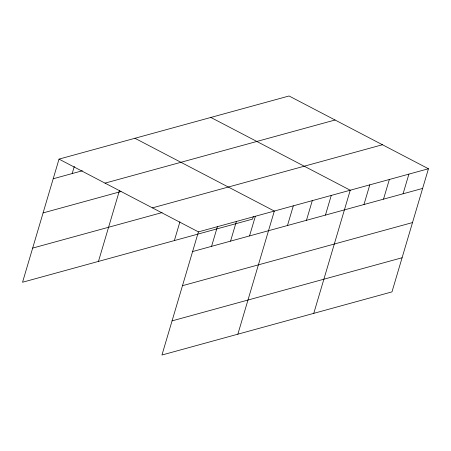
<?xml version="1.0" encoding="UTF-8"?>
<svg xmlns="http://www.w3.org/2000/svg" width="451" height="451" viewBox="0 0 451 451"><rect width="100%" height="100%" fill="white"/><g stroke="black" fill="none" stroke-linecap="round" stroke-linejoin="round"><path stroke-width="0.68" d="M428.45 168.759L198.423 231.887L161.948 355.016L391.975 291.887L428.45 168.759L289.052 95.984L59.025 159.113L22.55 282.241L252.577 219.113L253.372 216.435M72.177 173.562L74.314 166.357M98.459 261.411L119.391 190.745M174.368 240.575L179.921 221.83M211.575 246.342L217.399 226.678M230.557 241.133L236.38 221.469M249.533 235.924L255.356 216.266M237.857 334.185L274.332 211.057L134.934 138.277M287.484 225.511L293.308 205.848M306.46 220.302L312.289 200.639M325.442 215.093L331.265 195.43M313.766 313.355L350.241 190.221L210.843 117.446M363.968 204.517L369.792 184.859M383.519 199.15L389.348 179.492M403.076 193.789L408.899 174.125M53.201 178.771L82.341 170.771M105.027 183.129L335.054 120M43.087 212.917L121.026 191.528M152.421 207.872L382.448 144.743M32.664 248.095L162.118 212.568M192.6 251.551L422.626 188.422M182.486 285.692L412.513 222.569M172.068 320.875L402.089 257.746M59.025 159.113L198.423 231.887"/></g></svg>
